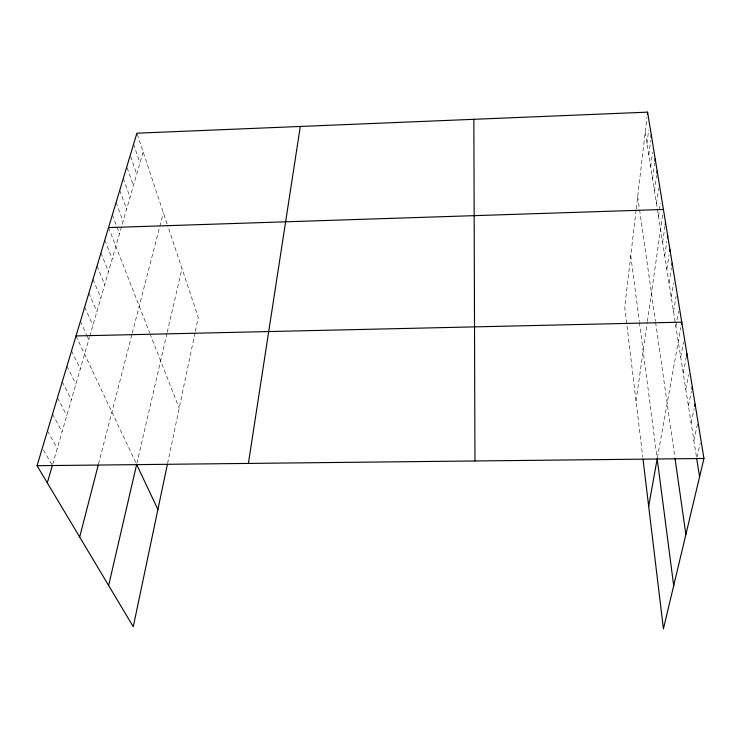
<?xml version="1.0" encoding="UTF-8"?>
<svg xmlns="http://www.w3.org/2000/svg" width="741" height="741" viewBox="0 0 741 741"><rect width="100%" height="100%" fill="white"/><g stroke="black" fill="none" stroke-linecap="round" stroke-linejoin="round"><path stroke-width="0.56" stroke-dasharray="3.71 2.78" d="M636.111 210.055L624.728 307.117L642.78 457.188M636.241 208.962L646.93 117.708M647.013 143.467L648.616 130.11M648.838 154.989L650.617 140.521M650.691 166.744L652.506 152.285M652.58 178.757L654.59 163.187M654.516 191.021L656.572 175.46M656.489 203.543L658.601 187.992M658.508 216.344L660.361 203.034M636.019 400.983L647.264 322.409M647.412 321.362L662.63 215.02M662.621 242.39L665.214 224.699M664.705 255.645L666.872 241.297M666.844 269.187L669.067 254.876M669.021 283.034L671.476 267.658M671.253 297.187L673.597 282.96M673.541 311.665L676.125 296.4M675.875 326.475L676.82 321.038M677.015 319.955L678.524 311.266M657.387 457.771L680.794 327.568M680.71 357.134L683.508 342.073M683.211 373.01L686.472 356.023M685.777 389.275L688.676 374.65M688.408 405.938L691.39 391.405M167.568 463.468L195.096 332.468M195.328 331.384L198.255 317.426L167.596 225.357M691.094 423L694.16 408.587M693.854 440.497L697.735 422.898M696.938 457.345L700.18 443.183M136.89 463.394L167.012 333.274M167.253 332.2L181.98 268.566M98.479 464.135L131.981 334.256M132.259 333.191L163.353 212.639M52.657 464.357L89.429 337.424M89.744 336.331L143.152 151.988M43.45 450.028L51.787 464.459M47.498 430.919L57.279 448.388M52.528 414.154L62.096 431.762M57.446 397.769L66.801 415.516M62.253 381.772L71.405 399.649M66.949 366.147L75.897 384.125M71.534 350.873L80.297 368.962M76.017 335.942L136.177 463.468M80.398 321.344L86.465 334.534M86.929 335.553L88.8 339.61M84.687 307.07L92.912 325.41M88.874 293.103L96.932 311.516M92.977 279.431L100.878 297.91M96.997 266.056L104.731 284.59M100.924 252.968L108.51 271.549M104.777 240.149L112.215 258.766M108.547 227.589L149.654 332.755M150.043 333.746L179.174 408.263M112.354 214.918L119.505 233.619M116.078 202.515L123.089 221.244M119.727 190.372L126.6 209.11M123.302 178.47L130.046 197.226M127.165 167.846L133.417 185.583M130.592 156.416L136.724 174.163M133.593 144.171L139.975 162.964M137.242 134.232L167.244 224.319M645.235 132.176L696.512 457.317M637.686 196.587L639.288 207.841M639.594 209.935L655.461 321.224M655.618 322.335L674.866 457.308M630.758 255.691L639.307 321.39M639.455 322.511L657.054 457.706"/><path stroke-width="1.11" d="M647.328 114.373L647.588 112.15L136.89 133.195L37.05 465.709L133.269 626.71L167.346 464.533M651.024 137.178L651.293 134.955M654.877 160.954L655.164 158.731M656.869 173.237L657.165 171.014M665.214 224.699L665.538 222.485M667.372 237.991L667.706 235.777M248.392 463.421L300.3 126.461M669.577 251.57L669.92 249.374M671.828 265.463L672.18 263.268M648.671 506.214L657.193 458.818L673.699 585.64M681.377 324.326L681.766 322.168L76.017 335.942M686.472 356.023L686.907 353.763M691.844 389.164L692.307 386.932M694.632 406.364L695.104 404.151M108.64 585.492L136.65 464.459L157.898 509.502M647.588 112.15L703.95 458.494L663.417 628.85L643.04 459.401M79.676 537.03L98.192 465.237M47.294 482.854L52.342 465.413M108.547 227.589L663.427 209.481M37.05 465.709L703.95 458.494M696.688 458.438L699.587 476.833M675.023 458.383L685.87 534.483M473.851 119.31L474.953 460.976"/></g></svg>
